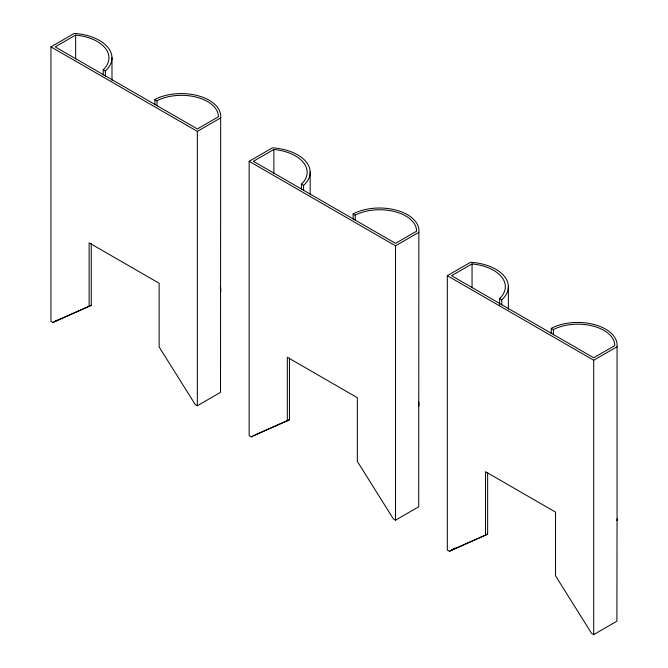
<?xml version="1.0" encoding="UTF-8"?>
<svg xmlns="http://www.w3.org/2000/svg" width="668" height="668" viewBox="0 0 668 668"><rect width="100%" height="100%" fill="white"/><g stroke="black" fill="none" stroke-linecap="round" stroke-linejoin="round"><path stroke-width="1" d="M103.214 74.908L103.214 69.697L103.715 69.28A40.047 23.121 0 0 0 75.668 35.053L55.193 46.877L197.336 128.941L218.394 116.775A36.932 21.326 0 0 0 197.411 97.419A36.932 21.326 0 0 0 158.132 100.117L157.022 100.759L157.022 105.97M301.402 189.328L301.402 184.126L301.903 183.708A40.047 23.121 0 0 0 273.863 149.473L253.381 161.297L395.523 243.361L416.581 231.203A36.932 21.326 0 0 0 395.598 211.839A36.932 21.326 0 0 0 356.32 214.545L355.209 215.188L355.209 220.398M499.597 304.792L499.597 298.546L500.09 298.128A40.047 23.121 0 0 0 472.051 263.902L451.576 275.717L593.71 357.781L614.769 345.623A36.932 21.326 0 0 0 593.794 326.268A36.932 21.326 0 0 0 554.515 328.965L553.396 329.608L553.396 334.818M105.369 76.152L105.369 70.942L106.27 70.198A42.702 24.658 0 0 0 74.29 33.4L50.952 46.877L50.952 321.241L53.073 322.46L91.257 305.318L91.257 243.678M303.556 190.572L303.556 185.37L304.466 184.627A42.702 24.658 0 0 0 272.477 147.82L249.139 161.297L249.139 435.661L251.26 436.889L289.453 419.738L289.453 358.098M501.751 305L501.751 299.79L502.653 299.047A42.702 24.658 0 0 0 470.664 262.248L447.326 275.717L447.326 550.09L449.455 551.309L487.64 534.166L487.64 472.526M50.952 46.877L197.336 131.387L220.674 117.91A39.479 22.796 0 0 0 199.532 96.167A39.479 22.796 0 0 0 156.546 98.613L154.918 99.549L154.918 104.759M53.073 322.46L56.972 320.214M220.674 117.91L220.515 392.366L197.336 405.752L195.215 404.524L159.143 346.959L159.143 283.265L89.136 242.851L89.136 306.537M249.139 161.297L395.523 245.807L418.861 232.339A39.479 22.796 0 0 0 397.719 210.587A39.479 22.796 0 0 0 354.733 213.042L353.105 213.969L353.105 219.179M251.26 436.889L252.679 436.07M418.861 232.339L418.702 506.795L395.523 520.18L393.402 518.952L357.338 461.388L357.338 397.694L287.324 357.271L287.324 420.965M447.326 275.717L593.71 360.236L617.048 346.759A39.479 22.796 0 0 0 595.906 325.015A39.479 22.796 0 0 0 552.92 327.462L551.292 328.397L551.292 333.599M449.455 551.309L455.133 548.027M617.132 518.777A39.479 22.796 0 0 1 617.048 520.689L616.898 621.215L593.71 634.6L591.589 633.373L555.525 575.808L555.525 512.114L485.519 471.7L485.519 535.385M55.193 321.241L91.257 305.318M253.381 435.661L289.453 419.738M451.576 550.09L487.64 534.166M103.214 69.697L105.369 70.942M154.918 99.549L157.022 100.759M301.402 184.126L303.556 185.37M353.105 213.969L355.209 215.188M499.597 298.546L501.751 299.79M551.292 328.397L553.396 329.608M617.048 346.759L617.048 520.689M593.71 360.236L593.71 634.6M508.356 286.338L508.356 309.251M472.051 263.902L472.051 287.85M395.523 245.807L395.523 520.18M310.169 171.918L310.169 194.831M273.863 149.473L273.863 173.429M197.336 131.387L197.336 405.752M111.982 57.49L111.982 80.402M75.668 35.053L75.668 59.001M220.356 287.056A39.479 22.796 0 0 1 220.674 291.841M418.544 401.476A39.479 22.796 0 0 1 418.861 406.269"/></g></svg>
